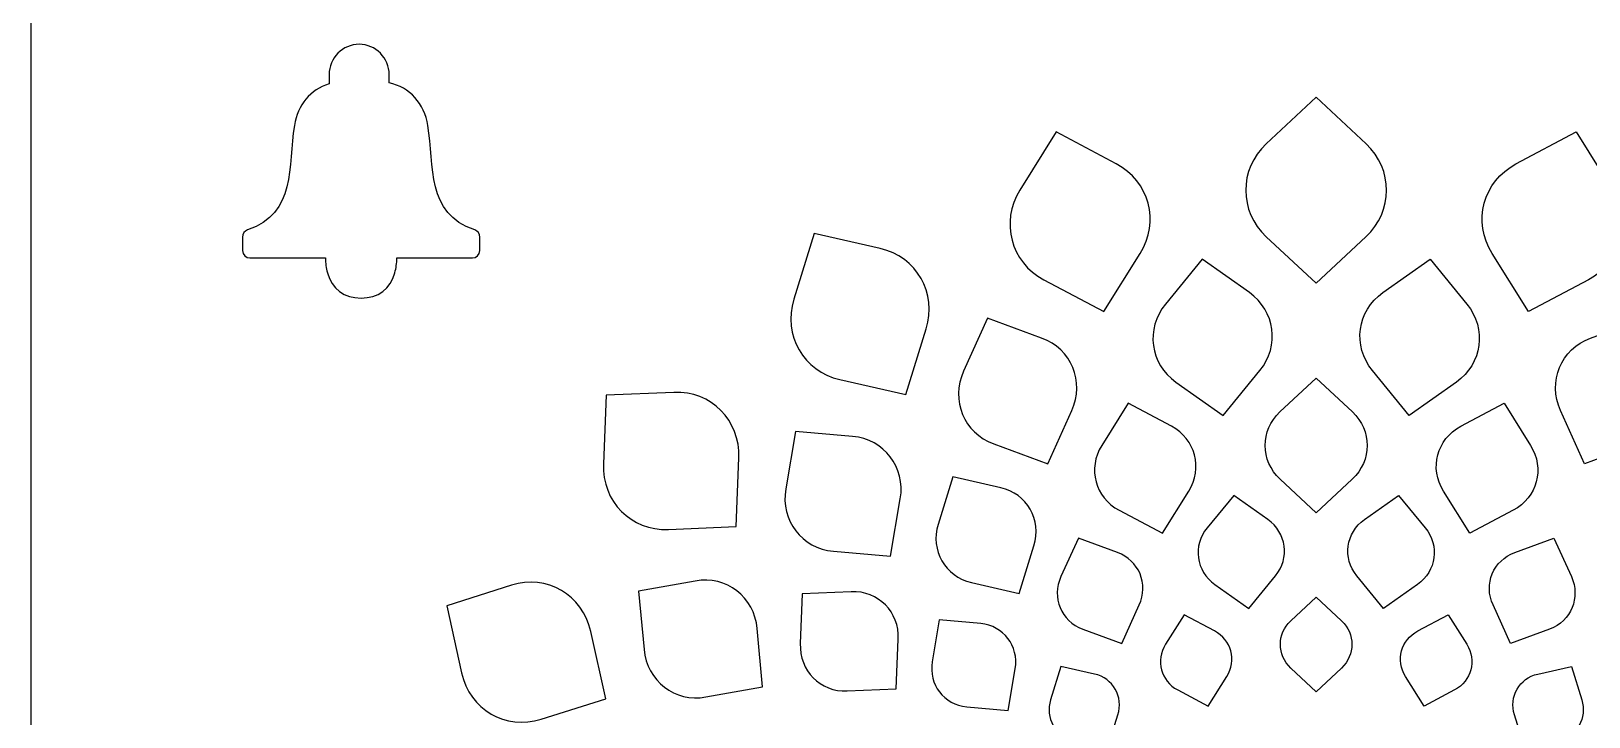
# Model space of a CAD drawing. Header units: millimetres. Extents: x -279 to 279, y -447 to 447.
# Drawn here: x -279.4 to 59.3, y 66.4 to 215.3 of the extents above; entities that cross this region are included whole.
import ezdxf

# ---------------------------------------------------------------- set-up
doc = ezdxf.new("R2010")
doc.units = ezdxf.units.MM
doc.header["$MEASUREMENT"] = 0
doc.layers.add('Layer 1', color=7, linetype='Continuous')

msp = doc.modelspace()

# ---------------------------------------------------------------- linework, layer by layer
at = {"layer": 'Layer 1', "color": 7}
for points, knots in [([(279.3833, 446.6396), (279.3833, 446.6396), (-279.4167, 446.6396), (-279.4167, 446.6396), (-279.4167, 446.6396), (-279.4167, -446.6464), (-279.4167, -446.6464), (-279.4167, -446.6464), (279.3833, -446.6464), (279.3833, -446.6464), (279.3833, -446.6464), (279.3833, 446.6396), (279.3833, 446.6396)], [0, 0, 0, 0, 0.25, 0.25, 0.25, 0.5, 0.5, 0.5, 0.75, 0.75, 0.75, 1, 1, 1, 1]), ([(-201.5736, 204.1521), (-197.0752, 203.1287), (-193.9376, 199.6871), (-193.1549, 194.8736), (-191.7171, 186.0353), (-193.6071, 175.7935), (-182.9619, 172.179), (-182.3016, 171.9529), (-181.876, 171.3552), (-181.876, 170.6504), (-181.876, 170.6504), (-181.876, 167.7148), (-181.876, 167.7148), (-181.876, 166.826), (-182.5911, 166.1023), (-183.4689, 166.1023), (-183.4689, 166.1023), (-199.9028, 166.1023), (-199.9028, 166.1023), (-199.9191, 164.996), (-200.0681, 163.8511), (-200.3292, 162.9057), (-201.3218, 159.3005), (-203.9705, 157.3891), (-207.6673, 157.3891), (-211.3632, 157.3891), (-214.011, 159.3005), (-215.0043, 162.9057), (-215.2656, 163.8511), (-215.4154, 164.996), (-215.4299, 166.1023), (-215.4299, 166.1023), (-231.8656, 166.1023), (-231.8656, 166.1023), (-232.7425, 166.1023), (-233.4584, 166.826), (-233.4584, 167.7148), (-233.4584, 167.7148), (-233.4584, 170.6504), (-233.4584, 170.6504), (-233.4584, 171.3552), (-233.0328, 171.9529), (-232.3726, 172.179), (-221.7266, 175.7935), (-223.6157, 186.0353), (-222.1787, 194.8736), (-221.4483, 199.3668), (-218.7474, 202.6201), (-214.631, 203.9045), (-214.631, 203.9045), (-214.631, 205.8964), (-214.631, 205.8964), (-214.631, 209.5324), (-211.6955, 212.5005), (-208.1022, 212.5005), (-204.5082, 212.5005), (-201.5736, 209.5324), (-201.5736, 205.8964), (-201.5736, 205.8964), (-201.5736, 204.1521), (-201.5736, 204.1521)], [0, 0, 0, 0, 0.05, 0.05, 0.05, 0.1, 0.1, 0.1, 0.15, 0.15, 0.15, 0.2, 0.2, 0.2, 0.25, 0.25, 0.25, 0.3, 0.3, 0.3, 0.35, 0.35, 0.35, 0.4, 0.4, 0.4, 0.45, 0.45, 0.45, 0.5, 0.5, 0.5, 0.55, 0.55, 0.55, 0.6, 0.6, 0.6, 0.65, 0.65, 0.65, 0.7, 0.7, 0.7, 0.75, 0.75, 0.75, 0.8, 0.8, 0.8, 0.85, 0.85, 0.85, 0.9, 0.9, 0.9, 0.95, 0.95, 0.95, 1, 1, 1, 1]), ([(-0.0167, 160.5959), (-0.0167, 160.5959), (-10.851, 170.6932), (-10.851, 170.6932), (-16.8098, 176.2476), (-16.8262, 185.3217), (-10.8873, 190.8551), (-10.8873, 190.8551), (-0.0167, 200.9869), (-0.0167, 200.9869), (-0.0167, 200.9869), (10.8539, 190.8551), (10.8539, 190.8551), (16.7937, 185.3217), (16.7764, 176.2476), (10.8176, 170.6932), (10.8176, 170.6932), (-0.0167, 160.5959), (-0.0167, 160.5959)], [0, 0, 0, 0, 0.16666667, 0.16666667, 0.16666667, 0.33333333, 0.33333333, 0.33333333, 0.5, 0.5, 0.5, 0.66666667, 0.66666667, 0.66666667, 0.83333333, 0.83333333, 0.83333333, 1, 1, 1, 1]), ([(-64.4245, 180.8305), (-64.4245, 180.8305), (-56.5164, 193.4614), (-56.5164, 193.4614), (-56.5164, 193.4614), (-43.4674, 186.5439), (-43.4674, 186.5439), (-36.291, 182.7408), (-33.9536, 173.9821), (-38.2747, 167.08), (-38.2747, 167.08), (-46.1828, 154.4473), (-46.1828, 154.4473), (-46.1828, 154.4473), (-59.2308, 161.3648), (-59.2308, 161.3648), (-66.4083, 165.168), (-68.7447, 173.9285), (-64.4245, 180.8305)], [0, 0, 0, 0, 0.16666667, 0.16666667, 0.16666667, 0.33333333, 0.33333333, 0.33333333, 0.5, 0.5, 0.5, 0.66666667, 0.66666667, 0.66666667, 0.83333333, 0.83333333, 0.83333333, 1, 1, 1, 1]), ([(64.3911, 180.8305), (64.3911, 180.8305), (56.483, 193.4614), (56.483, 193.4614), (56.483, 193.4614), (43.4349, 186.5439), (43.4349, 186.5439), (36.2576, 182.7408), (33.9211, 173.9821), (38.2413, 167.08), (38.2413, 167.08), (46.1494, 154.4473), (46.1494, 154.4473), (46.1494, 154.4473), (59.1984, 161.3648), (59.1984, 161.3648), (66.374, 165.168), (68.7113, 173.9285), (64.3911, 180.8305)], [0, 0, 0, 0, 0.16666667, 0.16666667, 0.16666667, 0.33333333, 0.33333333, 0.33333333, 0.5, 0.5, 0.5, 0.66666667, 0.66666667, 0.66666667, 0.83333333, 0.83333333, 0.83333333, 1, 1, 1, 1]), ([(-113.5723, 157.1272), (-113.5723, 157.1272), (-109.1657, 171.4003), (-109.1657, 171.4003), (-109.1657, 171.4003), (-94.7927, 168.1361), (-94.7927, 168.1361), (-86.8873, 166.3394), (-82.388, 158.4913), (-84.7962, 150.6923), (-84.7962, 150.6923), (-89.2029, 136.4201), (-89.2029, 136.4201), (-89.2029, 136.4201), (-103.5767, 139.6844), (-103.5767, 139.6844), (-111.4821, 141.481), (-115.9796, 149.3291), (-113.5723, 157.1272)], [0, 0, 0, 0, 0.16666667, 0.16666667, 0.16666667, 0.33333333, 0.33333333, 0.33333333, 0.5, 0.5, 0.5, 0.66666667, 0.66666667, 0.66666667, 0.83333333, 0.83333333, 0.83333333, 1, 1, 1, 1]), ([(-32.7904, 156.0721), (-32.7904, 156.0721), (-24.7859, 165.8386), (-24.7859, 165.8386), (-24.7859, 165.8386), (-14.5433, 158.5913), (-14.5433, 158.5913), (-8.9099, 154.6054), (-7.8793, 146.9791), (-12.2523, 141.6419), (-12.2523, 141.6419), (-20.2558, 131.8754), (-20.2558, 131.8754), (-20.2558, 131.8754), (-30.4985, 139.1237), (-30.4985, 139.1237), (-36.1319, 143.1087), (-37.1633, 150.7358), (-32.7904, 156.0721)], [0, 0, 0, 0, 0.16666667, 0.16666667, 0.16666667, 0.33333333, 0.33333333, 0.33333333, 0.5, 0.5, 0.5, 0.66666667, 0.66666667, 0.66666667, 0.83333333, 0.83333333, 0.83333333, 1, 1, 1, 1]), ([(32.757, 156.0721), (32.757, 156.0721), (24.7525, 165.8386), (24.7525, 165.8386), (24.7525, 165.8386), (14.5108, 158.5913), (14.5108, 158.5913), (8.8774, 154.6054), (7.845, 146.9791), (12.2179, 141.6419), (12.2179, 141.6419), (20.2224, 131.8754), (20.2224, 131.8754), (20.2224, 131.8754), (30.4651, 139.1237), (30.4651, 139.1237), (36.0985, 143.1087), (37.1299, 150.7358), (32.757, 156.0721)], [0, 0, 0, 0, 0.16666667, 0.16666667, 0.16666667, 0.33333333, 0.33333333, 0.33333333, 0.5, 0.5, 0.5, 0.66666667, 0.66666667, 0.66666667, 0.83333333, 0.83333333, 0.83333333, 1, 1, 1, 1]), ([(-76.6819, 141.4956), (-76.6819, 141.4956), (-71.4492, 153.0269), (-71.4492, 153.0269), (-71.4492, 153.0269), (-59.7025, 148.7084), (-59.7025, 148.7084), (-53.2403, 146.3329), (-50.2932, 139.2355), (-53.1521, 132.9359), (-53.1521, 132.9359), (-58.3839, 121.4065), (-58.3839, 121.4065), (-58.3839, 121.4065), (-70.1324, 125.7248), (-70.1324, 125.7248), (-76.5937, 128.0995), (-79.5409, 135.196), (-76.6819, 141.4956)], [0, 0, 0, 0, 0.16666667, 0.16666667, 0.16666667, 0.33333333, 0.33333333, 0.33333333, 0.5, 0.5, 0.5, 0.66666667, 0.66666667, 0.66666667, 0.83333333, 0.83333333, 0.83333333, 1, 1, 1, 1]), ([(76.6485, 141.4956), (76.6485, 141.4956), (71.4158, 153.0269), (71.4158, 153.0269), (71.4158, 153.0269), (59.6691, 148.7084), (59.6691, 148.7084), (53.2079, 146.3329), (50.2607, 139.2355), (53.1187, 132.9359), (53.1187, 132.9359), (58.3514, 121.4065), (58.3514, 121.4065), (58.3514, 121.4065), (70.099, 125.7248), (70.099, 125.7248), (76.5603, 128.0995), (79.5075, 135.196), (76.6485, 141.4956)], [0, 0, 0, 0, 0.16666667, 0.16666667, 0.16666667, 0.33333333, 0.33333333, 0.33333333, 0.5, 0.5, 0.5, 0.66666667, 0.66666667, 0.66666667, 0.83333333, 0.83333333, 0.83333333, 1, 1, 1, 1]), ([(-0.0167, 110.7503), (-0.0167, 110.7503), (7.8251, 118.0594), (7.8251, 118.0594), (12.138, 122.0798), (12.149, 128.6447), (7.8514, 132.6532), (7.8514, 132.6532), (-0.0167, 139.9851), (-0.0167, 139.9851), (-0.0167, 139.9851), (-7.8848, 132.6532), (-7.8848, 132.6532), (-12.1833, 128.6447), (-12.1714, 122.0798), (-7.8585, 118.0594), (-7.8585, 118.0594), (-0.0167, 110.7503), (-0.0167, 110.7503)], [0, 0, 0, 0, 0.16666667, 0.16666667, 0.16666667, 0.33333333, 0.33333333, 0.33333333, 0.5, 0.5, 0.5, 0.66666667, 0.66666667, 0.66666667, 0.83333333, 0.83333333, 0.83333333, 1, 1, 1, 1]), ([(-154.982, 121.3646), (-154.982, 121.3646), (-154.3767, 136.3038), (-154.3767, 136.3038), (-154.3767, 136.3038), (-139.6574, 136.9145), (-139.6574, 136.9145), (-131.5622, 137.2498), (-125.2089, 130.8467), (-125.5398, 122.6842), (-125.5398, 122.6842), (-126.145, 107.7432), (-126.145, 107.7432), (-126.145, 107.7432), (-140.8634, 107.1334), (-140.8634, 107.1334), (-148.9595, 106.7971), (-155.3128, 113.2013), (-154.982, 121.3646)], [0, 0, 0, 0, 0.16666667, 0.16666667, 0.16666667, 0.33333333, 0.33333333, 0.33333333, 0.5, 0.5, 0.5, 0.66666667, 0.66666667, 0.66666667, 0.83333333, 0.83333333, 0.83333333, 1, 1, 1, 1]), ([(-46.6336, 125.395), (-46.6336, 125.395), (-40.9101, 134.5399), (-40.9101, 134.5399), (-40.9101, 134.5399), (-31.4654, 129.5326), (-31.4654, 129.5326), (-26.2709, 126.779), (-24.5797, 120.4386), (-27.7068, 115.444), (-27.7068, 115.444), (-33.4302, 106.3019), (-33.4302, 106.3019), (-33.4302, 106.3019), (-42.874, 111.3074), (-42.874, 111.3074), (-48.0685, 114.0609), (-49.7606, 120.4004), (-46.6336, 125.395)], [0, 0, 0, 0, 0.16666667, 0.16666667, 0.16666667, 0.33333333, 0.33333333, 0.33333333, 0.5, 0.5, 0.5, 0.66666667, 0.66666667, 0.66666667, 0.83333333, 0.83333333, 0.83333333, 1, 1, 1, 1]), ([(46.6002, 125.395), (46.6002, 125.395), (40.8758, 134.5399), (40.8758, 134.5399), (40.8758, 134.5399), (31.432, 129.5326), (31.432, 129.5326), (26.2375, 126.779), (24.5463, 120.4386), (27.6734, 115.444), (27.6734, 115.444), (33.3968, 106.3019), (33.3968, 106.3019), (33.3968, 106.3019), (42.8416, 111.3074), (42.8416, 111.3074), (48.036, 114.0609), (49.7272, 120.4004), (46.6002, 125.395)], [0, 0, 0, 0, 0.16666667, 0.16666667, 0.16666667, 0.33333333, 0.33333333, 0.33333333, 0.5, 0.5, 0.5, 0.66666667, 0.66666667, 0.66666667, 0.83333333, 0.83333333, 0.83333333, 1, 1, 1, 1]), ([(-115.3498, 115.9248), (-115.3498, 115.9248), (-113.2451, 128.4321), (-113.2451, 128.4321), (-113.2451, 128.4321), (-100.7933, 127.337), (-100.7933, 127.337), (-93.9438, 126.7345), (-89.2819, 120.6513), (-90.4306, 113.8173), (-90.4306, 113.8173), (-92.5362, 101.3109), (-92.5362, 101.3109), (-92.5362, 101.3109), (-104.988, 102.406), (-104.988, 102.406), (-111.8366, 103.0085), (-116.4994, 109.0908), (-115.3498, 115.9248)], [0, 0, 0, 0, 0.16666667, 0.16666667, 0.16666667, 0.33333333, 0.33333333, 0.33333333, 0.5, 0.5, 0.5, 0.66666667, 0.66666667, 0.66666667, 0.83333333, 0.83333333, 0.83333333, 1, 1, 1, 1]), ([(-82.2054, 108.2411), (-82.2054, 108.2411), (-79.0156, 118.5702), (-79.0156, 118.5702), (-79.0156, 118.5702), (-68.6129, 116.2074), (-68.6129, 116.2074), (-62.8914, 114.9087), (-59.6353, 109.228), (-61.3774, 103.5837), (-61.3774, 103.5837), (-64.5671, 93.2538), (-64.5671, 93.2538), (-64.5671, 93.2538), (-74.9707, 95.6175), (-74.9707, 95.6175), (-80.6922, 96.9162), (-83.9475, 102.5969), (-82.2054, 108.2411)], [0, 0, 0, 0, 0.16666667, 0.16666667, 0.16666667, 0.33333333, 0.33333333, 0.33333333, 0.5, 0.5, 0.5, 0.66666667, 0.66666667, 0.66666667, 0.83333333, 0.83333333, 0.83333333, 1, 1, 1, 1]), ([(-23.7373, 107.4769), (-23.7373, 107.4769), (-17.9449, 114.5461), (-17.9449, 114.5461), (-17.9449, 114.5461), (-10.5312, 109.3017), (-10.5312, 109.3017), (-6.4534, 106.4163), (-5.7074, 100.8956), (-8.8716, 97.0343), (-8.8716, 97.0343), (-14.6651, 89.9641), (-14.6651, 89.9641), (-14.6651, 89.9641), (-22.0788, 95.2104), (-22.0788, 95.2104), (-26.1564, 98.0957), (-26.9025, 103.6146), (-23.7373, 107.4769)], [0, 0, 0, 0, 0.16666667, 0.16666667, 0.16666667, 0.33333333, 0.33333333, 0.33333333, 0.5, 0.5, 0.5, 0.66666667, 0.66666667, 0.66666667, 0.83333333, 0.83333333, 0.83333333, 1, 1, 1, 1]), ([(23.7039, 107.4769), (23.7039, 107.4769), (17.9115, 114.5461), (17.9115, 114.5461), (17.9115, 114.5461), (10.4978, 109.3017), (10.4978, 109.3017), (6.42, 106.4163), (5.674, 100.8956), (8.8392, 97.0343), (8.8392, 97.0343), (14.6326, 89.9641), (14.6326, 89.9641), (14.6326, 89.9641), (22.0454, 95.2104), (22.0454, 95.2104), (26.1221, 98.0957), (26.8691, 103.6146), (23.7039, 107.4769)], [0, 0, 0, 0, 0.16666667, 0.16666667, 0.16666667, 0.33333333, 0.33333333, 0.33333333, 0.5, 0.5, 0.5, 0.66666667, 0.66666667, 0.66666667, 0.83333333, 0.83333333, 0.83333333, 1, 1, 1, 1]), ([(-55.5049, 96.9271), (-55.5049, 96.9271), (-51.7181, 105.2713), (-51.7181, 105.2713), (-51.7181, 105.2713), (-43.2148, 102.1469), (-43.2148, 102.1469), (-38.5393, 100.4276), (-36.4063, 95.2922), (-38.4746, 90.7329), (-38.4746, 90.7329), (-42.2625, 82.3886), (-42.2625, 82.3886), (-42.2625, 82.3886), (-50.7648, 85.5121), (-50.7648, 85.5121), (-55.4413, 87.2314), (-57.5751, 92.3668), (-55.5049, 96.9271)], [0, 0, 0, 0, 0.16666667, 0.16666667, 0.16666667, 0.33333333, 0.33333333, 0.33333333, 0.5, 0.5, 0.5, 0.66666667, 0.66666667, 0.66666667, 0.83333333, 0.83333333, 0.83333333, 1, 1, 1, 1]), ([(55.4724, 96.9271), (55.4724, 96.9271), (51.6847, 105.2713), (51.6847, 105.2713), (51.6847, 105.2713), (43.1823, 102.1469), (43.1823, 102.1469), (38.5059, 100.4276), (36.3721, 95.2922), (38.4412, 90.7329), (38.4412, 90.7329), (42.2281, 82.3886), (42.2281, 82.3886), (42.2281, 82.3886), (50.7314, 85.5121), (50.7314, 85.5121), (55.4079, 87.2314), (57.5408, 92.3668), (55.4724, 96.9271)], [0, 0, 0, 0, 0.16666667, 0.16666667, 0.16666667, 0.33333333, 0.33333333, 0.33333333, 0.5, 0.5, 0.5, 0.66666667, 0.66666667, 0.66666667, 0.83333333, 0.83333333, 0.83333333, 1, 1, 1, 1]), ([(-185.83, 75.9764), (-185.83, 75.9764), (-189.0688, 90.5675), (-189.0688, 90.5675), (-189.0688, 90.5675), (-175.0075, 95.0087), (-175.0075, 95.0087), (-167.273, 97.4541), (-159.4975, 92.9312), (-157.73, 84.9622), (-157.73, 84.9622), (-154.4912, 70.3702), (-154.4912, 70.3702), (-154.4912, 70.3702), (-168.5525, 65.9282), (-168.5525, 65.9282), (-176.2861, 63.4836), (-184.0615, 68.0065), (-185.83, 75.9764)], [0, 0, 0, 0, 0.16666667, 0.16666667, 0.16666667, 0.33333333, 0.33333333, 0.33333333, 0.5, 0.5, 0.5, 0.66666667, 0.66666667, 0.66666667, 0.83333333, 0.83333333, 0.83333333, 1, 1, 1, 1]), ([(-146.1569, 81.0991), (-146.1569, 81.0991), (-147.3238, 93.7319), (-147.3238, 93.7319), (-147.3238, 93.7319), (-135.0164, 95.9337), (-135.0164, 95.9337), (-128.247, 97.146), (-122.1865, 92.4905), (-121.5493, 85.5893), (-121.5493, 85.5893), (-120.3825, 72.9584), (-120.3825, 72.9584), (-120.3825, 72.9584), (-132.6899, 70.7546), (-132.6899, 70.7546), (-139.4593, 69.5442), (-145.5199, 74.1988), (-146.1569, 81.0991)], [0, 0, 0, 0, 0.16666667, 0.16666667, 0.16666667, 0.33333333, 0.33333333, 0.33333333, 0.5, 0.5, 0.5, 0.66666667, 0.66666667, 0.66666667, 0.83333333, 0.83333333, 0.83333333, 1, 1, 1, 1]), ([(-112.1773, 82.3559), (-112.1773, 82.3559), (-111.7384, 93.1693), (-111.7384, 93.1693), (-111.7384, 93.1693), (-101.0859, 93.6109), (-101.0859, 93.6109), (-95.2261, 93.8536), (-90.6287, 89.2198), (-90.8668, 83.311), (-90.8668, 83.311), (-91.3049, 72.4976), (-91.3049, 72.4976), (-91.3049, 72.4976), (-101.9583, 72.0569), (-101.9583, 72.0569), (-107.8171, 71.8142), (-112.4154, 76.449), (-112.1773, 82.3559)], [0, 0, 0, 0, 0.16666667, 0.16666667, 0.16666667, 0.33333333, 0.33333333, 0.33333333, 0.5, 0.5, 0.5, 0.66666667, 0.66666667, 0.66666667, 0.83333333, 0.83333333, 0.83333333, 1, 1, 1, 1]), ([(-0.0167, 71.9051), (-0.0167, 71.9051), (5.4922, 77.0405), (5.4922, 77.0405), (8.522, 79.865), (8.5312, 84.4778), (5.5114, 87.2923), (5.5114, 87.2923), (-0.0167, 92.4432), (-0.0167, 92.4432), (-0.0167, 92.4432), (-5.5448, 87.2923), (-5.5448, 87.2923), (-8.5646, 84.4778), (-8.5554, 79.865), (-5.5256, 77.0405), (-5.5256, 77.0405), (-0.0167, 71.9051), (-0.0167, 71.9051)], [0, 0, 0, 0, 0.16666667, 0.16666667, 0.16666667, 0.33333333, 0.33333333, 0.33333333, 0.5, 0.5, 0.5, 0.66666667, 0.66666667, 0.66666667, 0.83333333, 0.83333333, 0.83333333, 1, 1, 1, 1]), ([(-32.7676, 82.1932), (-32.7676, 82.1932), (-28.7464, 88.6173), (-28.7464, 88.6173), (-28.7464, 88.6173), (-22.1115, 85.0995), (-22.1115, 85.0995), (-18.4619, 83.1656), (-17.2741, 78.7118), (-19.4706, 75.2022), (-19.4706, 75.2022), (-23.4919, 68.778), (-23.4919, 68.778), (-23.4919, 68.778), (-30.1268, 72.295), (-30.1268, 72.295), (-33.7764, 74.2298), (-34.965, 78.6845), (-32.7676, 82.1932)], [0, 0, 0, 0, 0.16666667, 0.16666667, 0.16666667, 0.33333333, 0.33333333, 0.33333333, 0.5, 0.5, 0.5, 0.66666667, 0.66666667, 0.66666667, 0.83333333, 0.83333333, 0.83333333, 1, 1, 1, 1]), ([(32.7342, 82.1932), (32.7342, 82.1932), (28.7139, 88.6173), (28.7139, 88.6173), (28.7139, 88.6173), (22.079, 85.0995), (22.079, 85.0995), (18.4294, 83.1656), (17.2407, 78.7118), (19.4372, 75.2022), (19.4372, 75.2022), (23.4585, 68.778), (23.4585, 68.778), (23.4585, 68.778), (30.0943, 72.295), (30.0943, 72.295), (33.744, 74.2298), (34.9316, 78.6845), (32.7342, 82.1932)], [0, 0, 0, 0, 0.16666667, 0.16666667, 0.16666667, 0.33333333, 0.33333333, 0.33333333, 0.5, 0.5, 0.5, 0.66666667, 0.66666667, 0.66666667, 0.83333333, 0.83333333, 0.83333333, 1, 1, 1, 1]), ([(-83.4913, 78.4182), (-83.4913, 78.4182), (-81.9681, 87.4722), (-81.9681, 87.4722), (-81.9681, 87.4722), (-72.956, 86.678), (-72.956, 86.678), (-67.9995, 86.2427), (-64.6244, 81.8398), (-65.4568, 76.8942), (-65.4568, 76.8942), (-66.9799, 67.842), (-66.9799, 67.842), (-66.9799, 67.842), (-75.9922, 68.6345), (-75.9922, 68.6345), (-80.9494, 69.0697), (-84.3236, 73.4736), (-83.4913, 78.4182)], [0, 0, 0, 0, 0.16666667, 0.16666667, 0.16666667, 0.33333333, 0.33333333, 0.33333333, 0.5, 0.5, 0.5, 0.66666667, 0.66666667, 0.66666667, 0.83333333, 0.83333333, 0.83333333, 1, 1, 1, 1]), ([(-57.7596, 70.1403), (-57.7596, 70.1403), (-55.5185, 77.3985), (-55.5185, 77.3985), (-55.5185, 77.3985), (-48.2103, 75.7392), (-48.2103, 75.7392), (-44.1899, 74.8259), (-41.9026, 70.8337), (-43.1267, 66.8697), (-43.1267, 66.8697), (-45.3677, 59.6104), (-45.3677, 59.6104), (-45.3677, 59.6104), (-52.6769, 61.2708), (-52.6769, 61.2708), (-56.6972, 62.185), (-58.9846, 66.1763), (-57.7596, 70.1403)], [0, 0, 0, 0, 0.16666667, 0.16666667, 0.16666667, 0.33333333, 0.33333333, 0.33333333, 0.5, 0.5, 0.5, 0.66666667, 0.66666667, 0.66666667, 0.83333333, 0.83333333, 0.83333333, 1, 1, 1, 1]), ([(57.7262, 70.1403), (57.7262, 70.1403), (55.4851, 77.3985), (55.4851, 77.3985), (55.4851, 77.3985), (48.1769, 75.7392), (48.1769, 75.7392), (44.1565, 74.8259), (41.8692, 70.8337), (43.0933, 66.8697), (43.0933, 66.8697), (45.3351, 59.6104), (45.3351, 59.6104), (45.3351, 59.6104), (52.6435, 61.2708), (52.6435, 61.2708), (56.663, 62.185), (58.9503, 66.1763), (57.7262, 70.1403)], [0, 0, 0, 0, 0.16666667, 0.16666667, 0.16666667, 0.33333333, 0.33333333, 0.33333333, 0.5, 0.5, 0.5, 0.66666667, 0.66666667, 0.66666667, 0.83333333, 0.83333333, 0.83333333, 1, 1, 1, 1])]:
    msp.add_open_spline(points, degree=3, knots=knots, dxfattribs=at)

doc.saveas('drawing.dxf')
